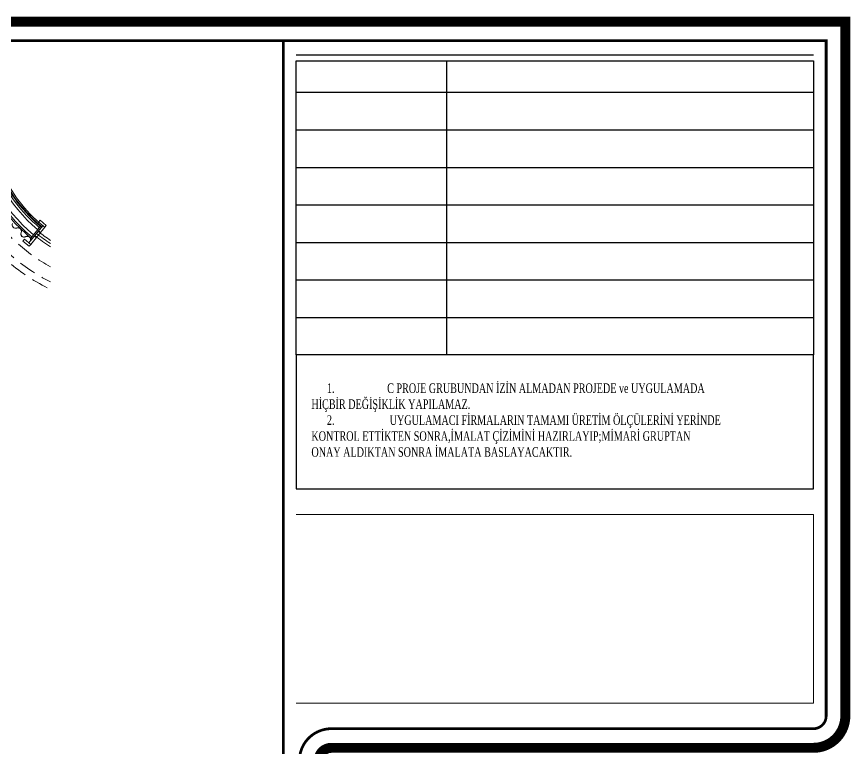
# Model space of a CAD drawing. Header units: millimetres. Extents: x 54215 to 67697, y 23496 to 56611.
# Drawn here: x 59812 to 60435, y 28812 to 29359 of the extents above; entities that cross this region are included whole.
import ezdxf

# ---------------------------------------------------------------- set-up
doc = ezdxf.new("R2010")
doc.units = ezdxf.units.MM
doc.linetypes.add('DASHED', pattern=[19.05, 12.7, -6.35])
for name, color, linetype, lineweight in [('no3_ahsap gorunus on ince', 32, 'Continuous', 13), ('no3_duvar kaplama', 8, 'Continuous', 0), ('no3_kutu profil gorunus', 8, 'Continuous', 0), ('no3_lejand', 255, 'Continuous', 13), ('no3_tefriş arka ince', 65, 'Continuous', 13), ('t_tarama', 251, 'Continuous', 20)]:
    doc.layers.add(name, color=color, linetype=linetype, lineweight=lineweight)
doc.layers.add('no3_ahsap kesit on', color=7, linetype='Continuous', lineweight=20, true_color=0xfca103)
doc.layers.add('no3_alçıpan kesit', color=7, linetype='Continuous', lineweight=20, true_color=0xf5003d)
doc.styles.add('Ölçü50', font='georgia.ttf', dxfattribs={"width": 0.7})

msp = doc.modelspace()

# ---------------------------------------------------------------- linework, layer by layer
at = {"color": 250}
for p, q in [((60020.939, 29330.266), (60407.53, 29330.266)), ((60133.257, 29325.826), (60133.257, 29105.769)), ((60020.939, 29302.204), (60407.53, 29302.204)), ((60020.939, 29274.142), (60407.53, 29274.142)), ((60020.939, 29246.08), (60407.53, 29246.08)), ((60020.939, 29218.017), (60407.53, 29218.017)), ((60020.939, 29189.955), (60407.53, 29189.955)), ((60020.939, 29161.893), (60407.53, 29161.893)), ((60020.939, 29133.831), (60407.53, 29133.831))]:
    msp.add_line(p, q, dxfattribs=at)
at = {"color": 252, "const_width": 2.031}
msp.add_lwpolyline([(60417.076, 28835.787, -0.4142136), (60407.53, 28826.241), (60047.189, 28826.241, 0.4142136), (60023.326, 28802.378), (60023.326, 28570.426, 0.4142136), (60047.189, 28546.563), (60407.53, 28546.563, -0.4142136), (60417.076, 28537.017), (60417.076, 28221.372), (58618.399, 28221.372), (58618.399, 29340.736), (60417.076, 29340.736), (60417.076, 28835.787)], format="xyb", dxfattribs=at)
msp.add_lwpolyline([(60011.394, 28221.372), (60011.394, 29340.736)], dxfattribs=at)
at = {"color": 250}
msp.add_lwpolyline([(60407.53, 29105.769), (60020.939, 29105.769), (60020.939, 29325.826), (60407.53, 29325.826)], close=True, dxfattribs=at)
msp.add_lwpolyline([(60020.939, 29105.769), (60020.939, 29005.541), (60407.53, 29005.541), (60407.53, 29105.769)], dxfattribs=at)
at = {"layer": 'no3_ahsap gorunus on ince'}
for radius, end in [(119.675, 237.714411), (117.675, 237.097032), (115.675, 236.45374)]:
    msp.add_arc((59901.287, 29287.817), radius, 230.758693, end, dxfattribs=at)
at = {"layer": 'no3_ahsap kesit on'}
for p, q in [((59826.671, 29193.613), (59825.268, 29194.741)), ((59829.828, 29197.49), (59828.425, 29198.618)), ((59821.102, 29189.646), (59822.496, 29188.507))]:
    msp.add_line(p, q, dxfattribs=at)
for points in [[(59834.095, 29202.708), (59832.956, 29201.314), (59828.309, 29205.109), (59829.448, 29206.503)], [(59821.357, 29187.113), (59822.496, 29188.507), (59817.849, 29192.303), (59816.711, 29190.909)]]:
    msp.add_lwpolyline(points, close=True, dxfattribs=at)
for points in [[(59831.562, 29202.453), (59821.102, 29189.646)], [(59832.956, 29201.314), (59822.496, 29188.507)]]:
    msp.add_lwpolyline(points, dxfattribs=at)
at = {"layer": 'no3_alçıpan kesit', "lineweight": 13}
for p, q in [((59829.688, 29202.055), (59822.473, 29193.221)), ((59830.613, 29201.291), (59823.402, 29192.462))]:
    msp.add_line(p, q, dxfattribs=at)
for radius, start, end in [(123.121, 187.813545, 230.758693), (121.921, 187.890936, 230.194754), (112.921, 203.802141, 230.149806), (111.721, 203.931511, 230.758693)]:
    msp.add_arc((59901.287, 29287.817), radius, start, end, dxfattribs=at)
at = {"layer": 'no3_duvar kaplama'}
for p, q in [((59812.194, 29200.813), (59812.001, 29200.755)), ((59812.23, 29200.693), (59812.037, 29200.635)), ((59815.268, 29197.184), (59815.338, 29197.372)), ((59815.385, 29197.14), (59815.456, 29197.328)), ((59815.908, 29194.515), (59815.817, 29194.429)), ((59815.93, 29194.495), (59815.853, 29194.396)), ((59818.591, 29194.207), (59818.773, 29194.294)), ((59818.645, 29194.094), (59818.827, 29194.181))]:
    msp.add_line(p, q, dxfattribs=at)
at = {"layer": 'no3_duvar kaplama', "lineweight": 13}
msp.add_line((59830.613, 29201.291), (59831.562, 29202.453), dxfattribs=at)
for radius, start in [(111.221, 203.986041), (110.221, 204.096229)]:
    msp.add_arc((59901.287, 29287.817), radius, start, 230.758693, dxfattribs=at)
at = {"layer": 'no3_duvar kaplama'}
for centre, radius, start, end in [((59811.268, 29203.184), 2.663, 159.435742, 286.784099), ((59812.963, 29198.264), 2.663, 339.435742, 106.784099), ((59812.963, 29198.264), 2.537, 339.435742, 106.784099), ((59817.761, 29196.249), 2.663, 159.435742, 223.109921), ((59817.761, 29196.249), 2.537, 159.435742, 223.109921), ((59817.493, 29196.494), 2.663, 231.981984, 295.656162), ((59817.493, 29196.494), 2.537, 231.981984, 295.656162), ((59819.926, 29191.894), 2.663, 348.307806, 115.656162), ((59819.926, 29191.894), 2.537, 348.307806, 115.656162)]:
    msp.add_arc(centre, radius, start, end, dxfattribs=at)
at = {"layer": 'no3_kutu profil gorunus', "lineweight": 13}
for radius, start, end in [(119.921, 188.023398, 230.185349), (114.921, 188.374935, 230.160403)]:
    msp.add_arc((59901.287, 29287.817), radius, start, end, dxfattribs=at)
at = {"layer": 'no3_lejand', "color": 1, "const_width": 7.466}
msp.add_lwpolyline([(60431.394, 28207.054), (58604.08, 28207.054), (58604.08, 29355.054), (60431.394, 29355.054), (60431.394, 28835.787, -0.4142136), (60407.53, 28811.923), (60047.189, 28811.923, 0.4142136), (60037.644, 28802.378), (60037.644, 28570.426, 0.4142136), (60047.189, 28560.881), (60407.53, 28560.881, -0.4142136), (60431.394, 28537.017), (60431.394, 28207.054)], format="xyb", dxfattribs=at)
at = {"layer": 'no3_tefriş arka ince', "linetype": 'DASHED'}
for radius, start, end in [(147.569, 186.512876, 244.330838), (142.569, 186.742329, 243.361121), (132.569, 187.253554, 241.171669)]:
    msp.add_arc((59901.287, 29287.817), radius, start, end, dxfattribs=at)
at = {"layer": 't_tarama', "color": 254}
for p, q in [((60407.53, 28986.45), (60020.939, 28986.45)), ((60407.53, 28986.45), (60407.53, 28845.332)), ((60407.53, 28845.332), (60020.939, 28845.332))]:
    msp.add_line(p, q, dxfattribs=at)

# ---------------------------------------------------------------- texts
at = {"color": 250, "insert": (60032.286, 29056.987), "char_height": 7.15909, "width": 492.23182, "attachment_point": 4, "style": 'Ölçü50'}
msp.add_mtext('\\pi-45.01,l56.639,t56.639;1.^IC PROJE GRUBUNDAN İZİN ALMADAN PROJEDE ve UYGULAMADA\\P\\pi0,l0,tz;HİÇBİR DEĞİŞİKLİK YAPILAMAZ.\\P\\pi-45.01,l56.639,t56.639;2.^I UYGULAMACI FİRMALARIN TAMAMI ÜRETİM ÖLÇÜLERİNİ YERİNDE \\P\\pi0,l0,tz;KONTROL ETTİKTEN SONRA,İMALAT ÇİZİMİNİ HAZIRLAYIP;MİMARİ GRUPTAN\\PONAY ALDIKTAN SONRA İMALATA BASLAYACAKTIR.', dxfattribs=at)

doc.saveas('drawing.dxf')
